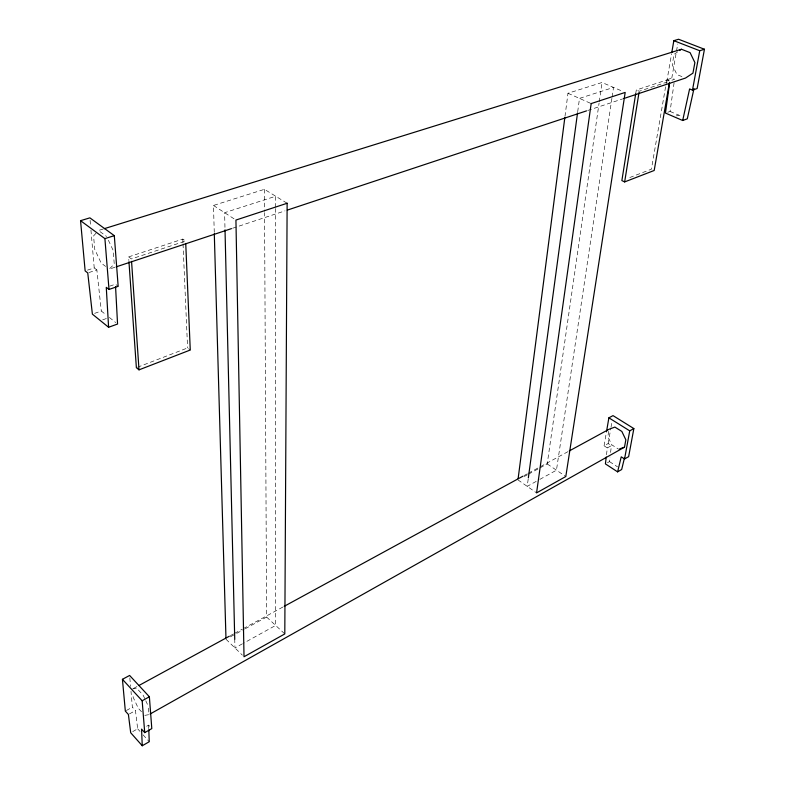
<?xml version="1.0" encoding="UTF-8"?>
<svg xmlns="http://www.w3.org/2000/svg" width="785" height="785" viewBox="0 0 785 785"><rect width="100%" height="100%" fill="white"/><g stroke="black" fill="none" stroke-linecap="round" stroke-linejoin="round"><path stroke-width="0.59" stroke-dasharray="3.92 2.94" d="M275.692 208.506L275.643 625.429L243.517 643.2M275.692 207.279L275.692 196.24L224.618 212.686L224.991 228.631M606.501 454.76L607.325 447.911L611.417 445.635L608.159 443.554L604.067 445.821L607.325 447.911M607.443 462.748L609.474 461.6L610.023 457.037M610.583 452.474L611.417 445.635M564.994 116.366L567.977 93.268L602.036 82.494L622.014 91.06M528.197 479.085L527.216 486.366L538.706 480.008M577.701 111.725L579.497 98.39L613.536 87.42L612.094 97.114M667.75 112.255L670.066 111.441L674.08 82.867M539.894 467.938L547.214 463.945L599.083 103.08M599.249 101.864L602.036 82.494M611.908 98.321L556.457 470.195L539.746 479.439M635.722 93.641L636.301 90.01L666.759 80.001L669.674 81.208L639.226 91.256L636.301 90.01M666.759 80.001L651.413 169.187L627.549 178.381M604.067 445.821L606.275 432.996M667.113 79.687L671.783 78.157L674.58 79.295L669.909 80.835L667.113 79.687L671.597 53.684M608.738 431.338L607.826 436.578L611.77 444.82L618.649 449.226M608.159 443.554L610.789 428.424M610.995 427.256L612.006 421.437M671.783 78.157L676.297 52.222M676.503 51.035L677.74 43.97M96.015 233.194L93.572 235.912L94.73 249.355L101.167 263.044L105.641 266.439M677.749 51.79L674.06 54.342L672.245 64.802L676.964 74.585L684.432 77.627M146.618 726.253L148.64 725.114L151.799 728.598M132.694 731.63L137.669 728.814L135.452 710.572L132.371 707.177L130.997 691.32M129.417 713.938L135.452 710.572M242.447 643.788L234.95 647.929L234.744 639.353M126.336 710.523L132.371 707.177M230.27 636.89L235.618 633.976M236.687 633.397L244.164 629.305M245.234 628.726L266.615 617.059L264.555 212.617M524.233 476.485L527.363 474.778M528.413 474.209L538.853 468.508M133.548 688.435L137.846 686.09M230.378 635.664L233.606 633.897M234.686 633.309L242.212 629.207M243.291 628.618L283.1 606.923M524.105 475.563L527.334 473.806M528.403 473.218L568.212 451.522M137.512 367.243L187.586 347.941L190.264 350.022M102.668 319.838L107.133 318.249M676.336 115.915L678.642 115.091L681.88 116.494M94.612 313.372L101.294 311.027L105.779 314.599M109.704 286.152L115.424 284.209L118.162 286.309M115.042 267.234L109.223 269.157L114.247 264.045L113.207 250.474L108.134 239.71M232.625 228.239L285.014 210.861M587.71 110.489L622.633 98.9M88.891 272.562L96.859 269.942L101.294 311.027M87.41 270.158L94.229 267.921L96.859 269.942M128.622 256.891L182.817 239.082L185.633 241.024L131.389 258.932L128.622 256.891L128.877 260.541M214.266 232.409L213.481 205.454L264.437 189.322L287.133 203.266M103.139 229.034L98.449 230.486L106.613 236.481M132.469 689.024L136.59 688.092L143.184 695.245L145.254 699.661M144.793 715.37L148.993 714.635L148.444 707.481M670.066 111.441L678.642 115.091M567.977 93.268L591.174 103.581M609.474 461.6L617.599 466.879M213.481 205.454L235.932 220.055M547.214 463.945L565.808 476.515M517.963 479.91L536.567 492.892M109.37 317.454L115.738 322.576M266.615 617.059L284.798 633.917M225.992 639.226L242.369 655.151M141.526 711.789L138.258 708.198L133.185 697.345L132.881 693.783M137.669 728.814L139.985 731.394M143.066 734.838L149.248 741.727M145.765 700.769L148.355 706.294M90.098 220.3L90.52 225.177M90.942 230.064L94.229 267.921M129.829 677.897L130.565 686.433M182.817 239.082L182.974 242.742M183.033 243.968L187.586 347.941M148.64 725.114L148.767 728.666M264.437 189.322L264.555 211.391"/><path stroke-width="1.18" d="M606.226 457.047L605.412 463.896L617.609 471.863L621.671 469.518L624.467 457.989M518.12 478.693L564.837 117.583M528.354 477.879L577.534 112.932M669.585 83.23L665.444 113.06L682.685 120.497L687.287 118.829L693.999 88.528M635.722 93.641L621.867 180.579L624.654 181.914L654.19 170.482L669.468 82.415M624.654 181.914L639.029 92.463M606.481 431.828L608.885 417.836L613.016 415.618L633.858 428.571L628.638 456.654L624.556 458.98L621.229 456.841L617.609 471.863M671.793 52.507L673.834 40.683L678.554 39.25L704.449 49.249L697.139 88.538L692.478 90.128L689.603 88.941L682.685 120.497M150.063 714.036L624.497 447.175L625.851 439.806L621.848 431.446L614.89 427.079L609.101 429.238L569.292 450.933M624.556 458.98L629.737 430.857L633.858 428.571M692.478 90.128L699.739 50.74L704.449 49.249M679.584 50.525L681.429 49.249L690.084 52.634L694.882 62.574L692.949 73.133L685.501 78.058L623.8 98.517M142.252 745.75L141.565 729.128L144.725 732.631L151.799 728.598L149.376 696.776L129.613 675.453L122.431 679.31L125.335 711.082L128.406 714.497L130.702 732.758L142.252 745.75L149.248 741.727L148.807 729.854M144.725 732.631L142.154 700.769L149.376 696.776M138.925 685.501L229.298 636.242M284.17 606.334L523.026 476.152M128.956 261.758L136.374 367.684L139.014 369.853L190.264 350.022L185.741 243.478M108.595 327.266L106.269 287.32L108.997 289.439L118.162 286.309L114.306 235.657L89.882 217.857L80.551 220.683L85.143 270.903L87.753 272.945L92.385 314.147L108.595 327.266L117.554 324.038L115.562 286.623M619.63 448.883L624.497 447.175M116.209 266.841L231.457 228.621M287.339 210.095L586.542 110.871M80.551 220.683L104.905 238.63L114.306 235.657M104.307 228.67L681.429 49.249M673.834 40.683L699.739 50.74M608.885 417.836L629.737 430.857M122.431 679.31L142.154 700.769M104.905 238.63L108.997 289.439M131.556 261.376L139.014 369.853M214.295 233.636L225.962 637.999M225.02 229.858L234.744 639.353M287.133 203.266L284.798 633.917L244.017 656.76L235.932 220.055L287.133 203.266M591.174 103.581L536.567 492.892L565.808 476.515L625.184 92.424L591.174 103.581"/></g></svg>
